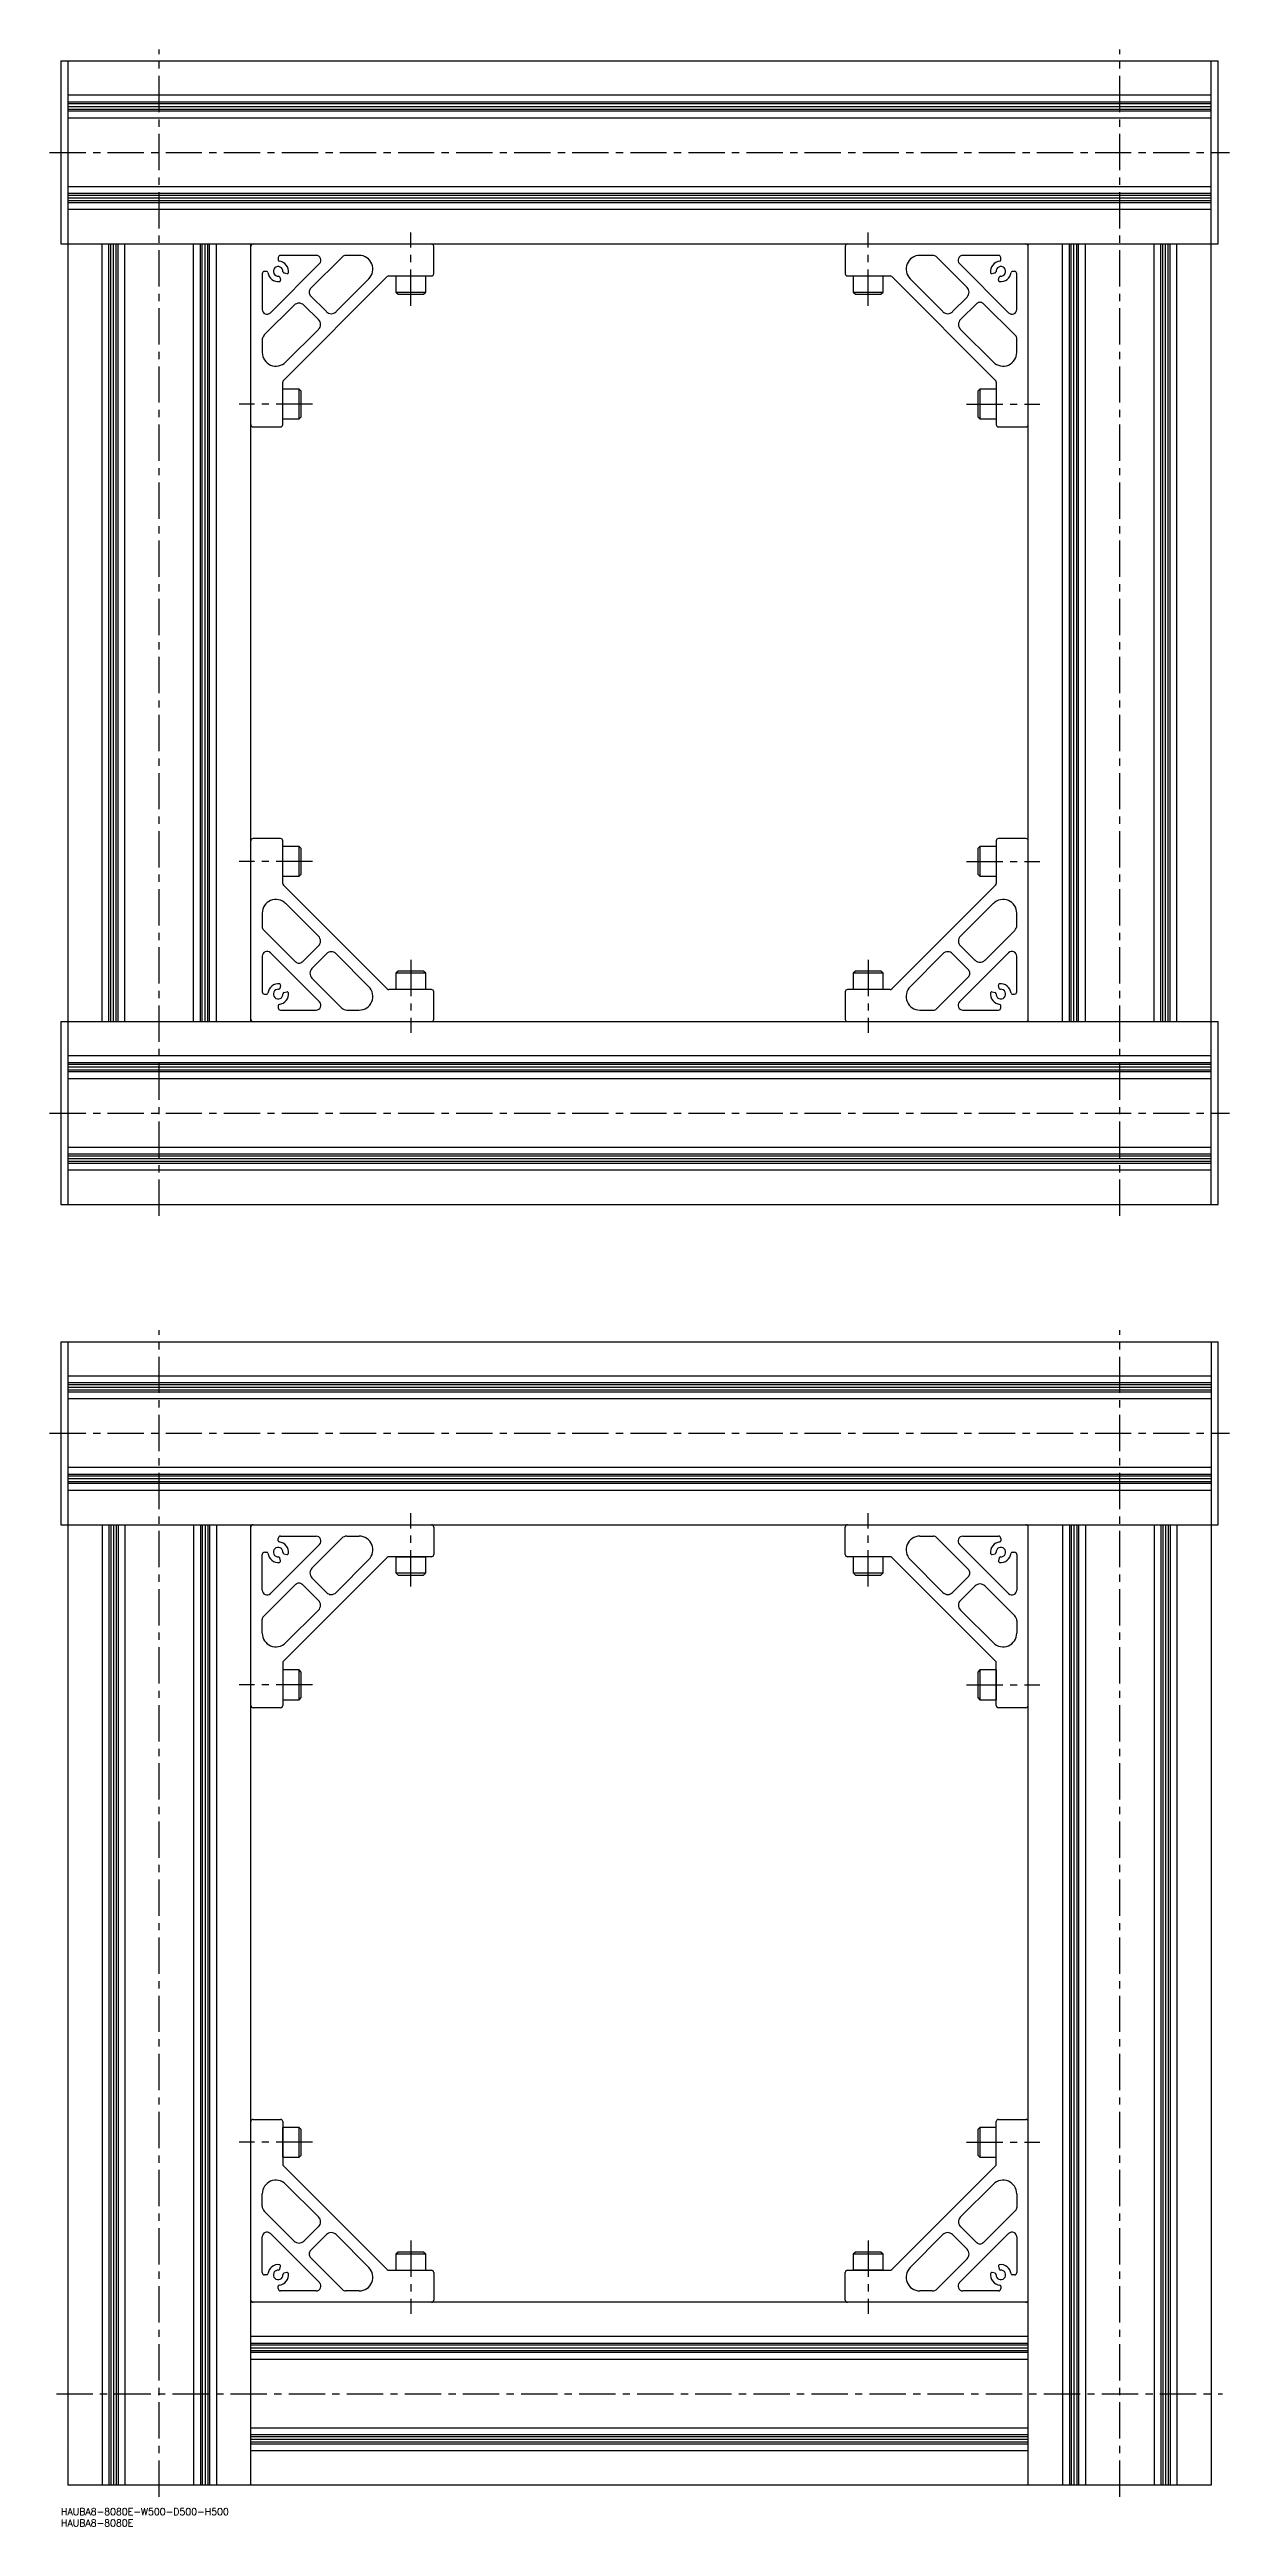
# Model space of a CAD drawing. Extents: x -5 to 1211, y -8 to 1075.
# Drawn here: x -5 to 511, y -8 to 1075 of the extents above; entities that cross this region are included whole.
import ezdxf

# ---------------------------------------------------------------- set-up
doc = ezdxf.new("R2010")
doc.units = 0
doc.header["$LTSCALE"] = 0.5
doc.linetypes.add('CENTER', pattern=[50.8, 31.75, -6.35, 6.35, -6.35])
for name, color, linetype in [('MSM_CENTER', 1, 'CENTER'), ('MSM_CONTINUOUS', 7, 'CONTINUOUS'), ('MSM_PART_NUMBER', 7, 'CONTINUOUS')]:
    doc.layers.add(name, color=color, linetype=linetype)
doc.styles.get("Standard").update_dxf_attribs({"font": 'txt.shx', "height": 3, "bigfont": 'bigfont.shx'})

# ---------------------------------------------------------------- blocks, each defined once
blk = doc.blocks.new('*U8')
at = {"layer": 'MSM_PART_NUMBER'}
blk.add_text('HAUBA8-8080E-W500-D500-H500', height=3, dxfattribs=at).set_placement((0, -3))
blk = doc.blocks.new('*U9')
at = {"layer": 'MSM_PART_NUMBER'}
blk.add_text('HAUBA8-8080E', height=3, dxfattribs=at).set_placement((0, -8))

msp = doc.modelspace()

# ---------------------------------------------------------------- linework, layer by layer
at = {"layer": 'MSM_CENTER'}
for p, q in [((43, 565), (43, 1075)), ((463, 565), (463, 1075)), ((-5, 1030), (511, 1030)), ((153, 963), (153, 995)), ((353, 963), (353, 995)), ((110, 920), (78, 920)), ((396, 920), (428, 920)), ((110, 720), (78, 720)), ((396, 720), (428, 720)), ((153, 677), (153, 645)), ((353, 677), (353, 645)), ((-5, 610), (511, 610)), ((43, 5), (43, 515)), ((463, 5), (463, 515)), ((-5, 470), (511, 470)), ((153, 403), (153, 435)), ((353, 403), (353, 435)), ((110, 360), (78, 360)), ((396, 360), (428, 360)), ((110, 160), (78, 160)), ((396, 160), (428, 160)), ((153, 117), (153, 85)), ((353, 117), (353, 85)), ((-2, 50), (508, 50))]:
    msp.add_line(p, q, dxfattribs=at)
at = {"layer": 'MSM_CONTINUOUS'}
for p, q in [((0, 1070), (506, 1070)), ((0, 1070), (0, 990)), ((3, 1070), (3, 570)), ((503, 570), (503, 1070)), ((506, 990), (506, 1070)), ((503, 1055), (3, 1055)), ((503, 1052), (3, 1052)), ((503, 1051.2), (3, 1051.2)), ((503, 1050), (3, 1050)), ((503, 1048.8), (3, 1048.8)), ((503, 1048), (3, 1048)), ((503, 1045), (3, 1045)), ((503, 1015), (3, 1015)), ((503, 1012), (3, 1012)), ((503, 1011.2), (3, 1011.2)), ((503, 1010), (3, 1010)), ((503, 1008.8), (3, 1008.8)), ((503, 1008), (3, 1008)), ((503, 1005), (3, 1005)), ((0, 990), (506, 990)), ((18, 650), (18, 990)), ((21, 650), (21, 990)), ((21.8, 650), (21.8, 990)), ((23, 650), (23, 990)), ((24.2, 650), (24.2, 990)), ((25, 650), (25, 990)), ((28, 650), (28, 990)), ((58, 650), (58, 990)), ((61, 650), (61, 990)), ((61.8, 650), (61.8, 990)), ((63, 650), (63, 990)), ((64.2, 650), (64.2, 990)), ((65, 650), (65, 990)), ((68, 650), (68, 990)), ((83, 650), (83, 990)), ((163, 977), (163, 989)), ((343, 989), (343, 977)), ((423, 650), (423, 990)), ((438, 650), (438, 990)), ((441, 650), (441, 990)), ((441.8, 650), (441.8, 990)), ((443, 650), (443, 990)), ((444.2, 650), (444.2, 990)), ((445, 650), (445, 990)), ((448, 650), (448, 990)), ((478, 650), (478, 990)), ((481, 650), (481, 990)), ((481.8, 650), (481.8, 990)), ((483, 650), (483, 990)), ((484.2, 650), (484.2, 990)), ((485, 650), (485, 990)), ((488, 650), (488, 990)), ((88, 977), (88, 961.4)), ((90, 978), (89, 978)), ((91.6, 959.9), (113.1, 981.4)), ((95, 984), (95, 983)), ((95.7, 975.5), (96, 974.2)), ((111.6, 985), (96, 985)), ((97.3, 930.3), (142.7, 975.7)), ((98.8, 977), (97.5, 977.3)), ((123.1, 984.4), (109, 970.3)), ((120.4, 960.4), (134.7, 974.8)), ((130.4, 985), (124.5, 985)), ((143.4, 976), (162, 976)), ((146.5, 976), (146.5, 968.9)), ((159.5, 968.9), (159.5, 976)), ((344, 976), (362.6, 976)), ((346.5, 976), (346.5, 968.9)), ((346.5, 976), (359.5, 976)), ((359.5, 968.9), (359.5, 976)), ((363.3, 975.7), (408.7, 930.3)), ((371.3, 974.8), (385.6, 960.4)), ((381, 985), (375.6, 985)), ((396.3, 971), (383.2, 984.1)), ((392.9, 981.4), (414.4, 959.9)), ((410, 985), (394.4, 985)), ((408.5, 977.3), (407.2, 977)), ((410, 974.2), (410.3, 975.5)), ((411, 983), (411, 984)), ((417, 978), (416, 978)), ((418, 961.4), (418, 977)), ((109, 967.5), (116.1, 960.4)), ((146.5, 968.9), (147.4, 968)), ((146.5, 968.9), (159.5, 968.9)), ((147.4, 968), (158.6, 968)), ((158.6, 968), (159.5, 968.9)), ((346.5, 968.9), (347.4, 968)), ((346.5, 968.9), (359.5, 968.9)), ((347.4, 968), (358.6, 968)), ((358.6, 968), (359.5, 968.9)), ((389.9, 960.4), (396.3, 966.8)), ((400.5, 964), (393.4, 956.9)), ((417.4, 949.9), (403.3, 964)), ((102, 963.3), (88.9, 950.2)), ((112.6, 956.9), (106.2, 963.3)), ((88, 948), (88, 942.6)), ((98.2, 938.3), (112.6, 952.6)), ((393.4, 952.6), (407.8, 938.3)), ((418, 942.6), (418, 948.5)), ((97, 911), (97, 929.6)), ((104.1, 926.5), (97, 926.5)), ((97, 913.5), (97, 926.5)), ((105, 925.6), (104.1, 926.5)), ((104.1, 913.5), (104.1, 926.5)), ((105, 914.4), (105, 925.6)), ((401.9, 926.5), (401, 925.6)), ((401, 925.6), (401, 914.4)), ((409, 926.5), (401.9, 926.5)), ((401.9, 926.5), (401.9, 913.5)), ((409, 929.6), (409, 911)), ((84, 910), (96, 910)), ((97, 913.5), (104.1, 913.5)), ((104.1, 913.5), (105, 914.4)), ((401, 914.4), (401.9, 913.5)), ((401.9, 913.5), (409, 913.5)), ((410, 910), (422, 910)), ((96, 730), (84, 730)), ((97, 710.4), (97, 729)), ((104.1, 726.5), (97, 726.5)), ((105, 725.6), (104.1, 726.5)), ((104.1, 713.5), (104.1, 726.5)), ((105, 714.4), (105, 725.6)), ((401.9, 726.5), (401, 725.6)), ((401, 725.6), (401, 714.4)), ((409, 726.5), (401.9, 726.5)), ((401.9, 726.5), (401.9, 713.5)), ((409, 729), (409, 710.4)), ((409, 726.5), (409, 713.5)), ((422, 730), (410, 730)), ((97, 713.5), (104.1, 713.5)), ((142.7, 664.3), (97.3, 709.7)), ((104.1, 713.5), (105, 714.4)), ((408.7, 709.7), (363.3, 664.3)), ((401, 714.4), (401.9, 713.5)), ((401.9, 713.5), (409, 713.5)), ((88, 697.4), (88, 691.5)), ((112.6, 687.4), (98.2, 701.7)), ((407.8, 701.7), (393.4, 687.4)), ((418, 692), (418, 697.4)), ((88.6, 690.1), (102.7, 676)), ((105.5, 676), (112.6, 683.1)), ((393.4, 683.1), (399.8, 676.7)), ((404, 676.7), (417.1, 689.8)), ((88, 678.6), (88, 663)), ((113.1, 658.6), (91.6, 680.1)), ((116.1, 679.6), (109.7, 673.2)), ((134.7, 665.2), (120.4, 679.6)), ((147.4, 672), (146.5, 671.1)), ((158.6, 672), (147.4, 672)), ((159.5, 671.1), (158.6, 672)), ((347.4, 672), (346.5, 671.1)), ((358.6, 672), (347.4, 672)), ((359.5, 671.1), (358.6, 672)), ((385.6, 679.6), (371.3, 665.2)), ((397, 672.5), (389.9, 679.6)), ((414.4, 680.1), (392.9, 658.6)), ((418, 663), (418, 678.6)), ((89, 662), (90, 662)), ((96, 665.8), (95.7, 664.5)), ((97.5, 662.7), (98.8, 663)), ((109.7, 669), (122.8, 655.9)), ((162, 664), (143.4, 664)), ((146.5, 671.1), (146.5, 664)), ((159.5, 671.1), (146.5, 671.1)), ((159.5, 664), (146.5, 664)), ((159.5, 664), (159.5, 671.1)), ((163, 651), (163, 663)), ((343, 663), (343, 651)), ((362.6, 664), (344, 664)), ((346.5, 671.1), (346.5, 664)), ((359.5, 671.1), (346.5, 671.1)), ((359.5, 664), (359.5, 671.1)), ((382.9, 655.6), (397, 669.7)), ((407.2, 663), (408.5, 662.7)), ((410.3, 664.5), (410, 665.8)), ((416, 662), (417, 662)), ((0, 650), (506, 650)), ((0, 650), (0, 570)), ((95, 657), (95, 656)), ((96, 655), (111.6, 655)), ((125, 655), (130.4, 655)), ((375.6, 655), (381.5, 655)), ((394.4, 655), (410, 655)), ((411, 656), (411, 657)), ((506, 570), (506, 650)), ((503, 635), (3, 635)), ((503, 632), (3, 632)), ((503, 631.2), (3, 631.2)), ((503, 630), (3, 630)), ((503, 628.8), (3, 628.8)), ((503, 628), (3, 628)), ((503, 625), (3, 625)), ((503, 595), (3, 595)), ((503, 592), (3, 592)), ((503, 591.2), (3, 591.2)), ((503, 590), (3, 590)), ((503, 588.8), (3, 588.8)), ((503, 588), (3, 588)), ((503, 585), (3, 585)), ((0, 570), (506, 570)), ((0, 510), (506, 510)), ((0, 510), (0, 430)), ((3, 510), (3, 10)), ((503, 510), (503, 10)), ((506, 430), (506, 510)), ((503, 495), (3, 495)), ((503, 492), (3, 492)), ((503, 491.2), (3, 491.2)), ((503, 490), (3, 490)), ((503, 488.8), (3, 488.8)), ((503, 488), (3, 488)), ((503, 485), (3, 485)), ((503, 455), (3, 455)), ((503, 452), (3, 452)), ((503, 451.2), (3, 451.2)), ((503, 450), (3, 450)), ((503, 448.8), (3, 448.8)), ((503, 448), (3, 448)), ((503, 445), (3, 445)), ((0, 430), (506, 430)), ((18, 430), (18, 10)), ((21, 430), (21, 10)), ((21.8, 430), (21.8, 10)), ((23, 430), (23, 10)), ((24.2, 430), (24.2, 10)), ((25, 430), (25, 10)), ((28, 430), (28, 10)), ((58, 430), (58, 10)), ((61, 430), (61, 10)), ((61.8, 430), (61.8, 10)), ((63, 430), (63, 10)), ((64.2, 430), (64.2, 10)), ((65, 430), (65, 10)), ((68, 430), (68, 10)), ((83, 10), (83, 430)), ((95, 423), (95, 424)), ((96, 425), (111.6, 425)), ((109.7, 411), (122.8, 424.1)), ((125, 425), (130.4, 425)), ((163, 429), (163, 417)), ((343, 417), (343, 429)), ((375.6, 425), (381.5, 425)), ((382.9, 424.4), (397, 410.3)), ((394.4, 425), (410, 425)), ((411, 424), (411, 423)), ((423, 10), (423, 430)), ((438, 430), (438, 10)), ((441, 430), (441, 10)), ((441.8, 430), (441.8, 10)), ((443, 430), (443, 10)), ((444.2, 430), (444.2, 10)), ((445, 430), (445, 10)), ((448, 430), (448, 10)), ((478, 430), (478, 10)), ((481, 430), (481, 10)), ((481.8, 430), (481.8, 10)), ((483, 430), (483, 10)), ((484.2, 430), (484.2, 10)), ((485, 430), (485, 10)), ((488, 430), (488, 10)), ((88, 401.4), (88, 417)), ((89, 418), (90, 418)), ((113.1, 421.4), (91.6, 399.9)), ((96, 414.2), (95.7, 415.5)), ((142.7, 415.7), (97.3, 370.3)), ((97.5, 417.3), (98.8, 417)), ((134.7, 414.8), (120.4, 400.4)), ((162, 416), (143.4, 416)), ((146.5, 416), (146.5, 408.9)), ((146.5, 416), (159.5, 416)), ((159.5, 408.9), (159.5, 416)), ((362.6, 416), (344, 416)), ((346.5, 416), (346.5, 408.9)), ((359.5, 408.9), (359.5, 416)), ((408.7, 370.3), (363.3, 415.7)), ((385.6, 400.4), (371.3, 414.8)), ((414.4, 399.9), (392.9, 421.4)), ((407.2, 417), (408.5, 417.3)), ((410.3, 415.5), (410, 414.2)), ((416, 418), (417, 418)), ((418, 417), (418, 401.4)), ((88.6, 389.9), (102.7, 404)), ((105.5, 404), (112.6, 396.9)), ((116.1, 400.4), (109.7, 406.8)), ((146.5, 408.9), (147.4, 408)), ((146.5, 408.9), (159.5, 408.9)), ((147.4, 408), (158.6, 408)), ((158.6, 408), (159.5, 408.9)), ((346.5, 408.9), (347.4, 408)), ((346.5, 408.9), (359.5, 408.9)), ((347.4, 408), (358.6, 408)), ((358.6, 408), (359.5, 408.9)), ((397, 407.5), (389.9, 400.4)), ((393.4, 396.9), (399.8, 403.3)), ((404, 403.3), (417.1, 390.2)), ((112.6, 392.6), (98.2, 378.3)), ((407.8, 378.3), (393.4, 392.6)), ((88, 382.6), (88, 388.5)), ((418, 388), (418, 382.6)), ((97, 369.6), (97, 351)), ((409, 351), (409, 369.6)), ((104.1, 366.5), (97, 366.5)), ((105, 365.6), (104.1, 366.5)), ((104.1, 353.5), (104.1, 366.5)), ((105, 354.4), (105, 365.6)), ((401.9, 366.5), (401, 365.6)), ((401, 365.6), (401, 354.4)), ((409, 366.5), (401.9, 366.5)), ((401.9, 366.5), (401.9, 353.5)), ((409, 366.5), (409, 353.5)), ((96, 350), (84, 350)), ((97, 353.5), (104.1, 353.5)), ((104.1, 353.5), (105, 354.4)), ((401, 354.4), (401.9, 353.5)), ((401.9, 353.5), (409, 353.5)), ((422, 350), (410, 350)), ((84, 170), (96, 170)), ((97, 169), (97, 150.4)), ((104.1, 166.5), (97, 166.5)), ((97, 153.5), (97, 166.5)), ((105, 165.6), (104.1, 166.5)), ((104.1, 153.5), (104.1, 166.5)), ((105, 154.4), (105, 165.6)), ((401.9, 166.5), (401, 165.6)), ((401, 165.6), (401, 154.4)), ((409, 166.5), (401.9, 166.5)), ((401.9, 166.5), (401.9, 153.5)), ((409, 150.4), (409, 169)), ((410, 170), (422, 170)), ((97, 153.5), (104.1, 153.5)), ((104.1, 153.5), (105, 154.4)), ((401, 154.4), (401.9, 153.5)), ((401.9, 153.5), (409, 153.5)), ((97.3, 149.7), (142.7, 104.3)), ((98.2, 141.7), (112.6, 127.4)), ((363.3, 104.3), (408.7, 149.7)), ((393.4, 127.4), (407.8, 141.7)), ((88, 132), (88, 137.4)), ((417.4, 130.1), (403.3, 116)), ((418, 137.4), (418, 131.5)), ((102, 116.7), (88.9, 129.8)), ((91.6, 120.1), (113.1, 98.6)), ((112.6, 123.1), (106.2, 116.7)), ((109, 112.5), (116.1, 119.6)), ((120.4, 119.6), (134.7, 105.2)), ((371.3, 105.2), (385.6, 119.6)), ((389.9, 119.6), (396.3, 113.2)), ((392.9, 98.6), (414.4, 120.1)), ((400.5, 116), (393.4, 123.1)), ((88, 103), (88, 118.6)), ((123.1, 95.6), (109, 109.7)), ((147.4, 112), (146.5, 111.1)), ((146.5, 111.1), (146.5, 104)), ((159.5, 111.1), (146.5, 111.1)), ((158.6, 112), (147.4, 112)), ((159.5, 111.1), (158.6, 112)), ((159.5, 104), (159.5, 111.1)), ((347.4, 112), (346.5, 111.1)), ((346.5, 111.1), (346.5, 104)), ((359.5, 111.1), (346.5, 111.1)), ((358.6, 112), (347.4, 112)), ((359.5, 111.1), (358.6, 112)), ((359.5, 104), (359.5, 111.1)), ((396.3, 109), (383.2, 95.9)), ((418, 118.6), (418, 103)), ((90, 102), (89, 102)), ((95.7, 104.5), (96, 105.8)), ((98.8, 103), (97.5, 102.7)), ((143.4, 104), (162, 104)), ((163, 103), (163, 91)), ((343, 91), (343, 103)), ((344, 104), (362.6, 104)), ((359.5, 104), (346.5, 104)), ((408.5, 102.7), (407.2, 103)), ((410, 105.8), (410.3, 104.5)), ((417, 102), (416, 102)), ((423, 90), (83, 90)), ((95, 96), (95, 97)), ((111.6, 95), (96, 95)), ((130.4, 95), (124.5, 95)), ((381, 95), (375.6, 95)), ((410, 95), (394.4, 95)), ((411, 97), (411, 96)), ((423, 75), (83, 75)), ((423, 72), (83, 72)), ((423, 71.2), (83, 71.2)), ((423, 70), (83, 70)), ((423, 68.8), (83, 68.8)), ((423, 68), (83, 68)), ((423, 65), (83, 65)), ((423, 35), (83, 35)), ((423, 32), (83, 32)), ((423, 31.2), (83, 31.2)), ((423, 30), (83, 30)), ((423, 28.8), (83, 28.8)), ((423, 28), (83, 28)), ((423, 25), (83, 25)), ((503, 10), (3, 10))]:
    msp.add_line(p, q, dxfattribs=at)
for centre, radius, start, end in [((84, 989), 1, 90, 180), ((162, 989), 1, 0, 90), ((344, 989), 1, 90, 180), ((422, 989), 1, 0, 90), ((89, 977), 1, 90, 180), ((90, 977.5), 0.5, 5.7396, 89.9987), ((95, 978), 4.5, 185.7391, 277.8199), ((95, 978), 2.1, 356.0879, 273.9134), ((96, 984), 1, 90, 180), ((95.5, 983), 0.5, 179.9984, 264.2635), ((95.2, 975.4), 0.5, 14.9999, 93.9134), ((95, 978), 4.5, 352.1807, 84.2603), ((97.6, 977.8), 0.5, 176.0879, 255.0001), ((99, 977.5), 0.5, 255.0014, 352.1789), ((111.6, 982.9), 2.1, 315, 90), ((124.5, 983), 2, 90.0011, 135.0008), ((130.4, 979), 6, 315, 90), ((143.4, 975), 1, 89.9986, 134.9989), ((162, 977), 1, 269.9979, 0), ((344, 977), 1, 180, 270), ((362.6, 975), 1, 45.0005, 90.0008), ((375.6, 979), 6, 90.0001, 225), ((381, 982), 3, 45.0002, 90.0002), ((394.4, 982.9), 2.1, 90, 225), ((411, 978), 4.5, 95.7391, 187.8199), ((407, 977.5), 0.5, 187.8225, 284.9997), ((408.4, 977.8), 0.5, 284.9999, 3.9134), ((411, 978), 2.1, 266.0879, 183.9134), ((410, 984), 1, 0, 90), ((410.8, 975.4), 0.5, 86.0879, 165.0001), ((411, 978), 4.5, 262.1807, 354.2603), ((410.5, 983), 0.5, 275.7396, 359.9987), ((416, 977.5), 0.5, 89.9984, 174.2635), ((417, 977), 1, 0, 90), ((95.5, 974), 0.5, 277.8225, 14.9997), ((104.1, 961.1), 3, 45.0001, 135.0001), ((110.5, 968.9), 2, 134.9992, 225.0012), ((394.1, 968.9), 3, 315.0001, 45.0001), ((401.9, 962.5), 2, 44.9992, 135.0012), ((410.5, 974), 0.5, 165.0014, 262.1789), ((90.1, 961.4), 2.1, 180, 315), ((110.5, 954.8), 3, 315.0005, 44.9993), ((118.2, 962.5), 3, 225.0001, 315.0002), ((387.8, 962.5), 3, 225.0005, 314.9993), ((395.5, 954.8), 3, 135.0001, 225.0002), ((415.9, 961.4), 2.1, 225, 0), ((91, 948), 3, 135.0002, 180.0002), ((94, 942.6), 6, 180.0001, 315), ((412, 942.6), 6, 225, 360), ((416, 948.5), 2, 0.0011, 45.0008), ((98, 929.6), 1, 135.0005, 180.0008), ((408, 929.6), 1, 359.9986, 44.9989), ((84, 911), 1, 180, 270), ((96, 911), 1, 270, 0), ((410, 911), 1, 179.9979, 270), ((422, 911), 1, 270, 0), ((84, 729), 1, 90, 180), ((96, 729), 1, 359.9979, 90), ((410, 729), 1, 90, 180), ((422, 729), 1, 0, 90), ((98, 710.4), 1, 179.9986, 224.9989), ((408, 710.4), 1, 315.0005, 0.0008), ((94, 697.4), 6, 45, 180), ((412, 697.4), 6, 0.0001, 135), ((90, 691.5), 2, 180.0011, 225.0008), ((110.5, 685.2), 3, 315.0001, 45.0002), ((395.5, 685.2), 3, 135.0005, 224.9993), ((415, 692), 3, 315.0002, 0.0002), ((90.1, 678.6), 2.1, 45, 180), ((104.1, 677.5), 2, 224.9992, 315.0012), ((111.9, 671.1), 3, 135.0001, 225.0001), ((118.2, 677.5), 3, 45.0005, 134.9993), ((387.8, 677.5), 3, 45.0001, 135.0002), ((395.5, 671.1), 2, 314.9992, 45.0012), ((401.9, 678.9), 3, 225.0001, 315.0001), ((415.9, 678.6), 2.1, 0, 135), ((89, 663), 1, 180, 270), ((90, 662.5), 0.5, 269.9984, 354.2635), ((95, 662), 4.5, 82.1807, 174.2603), ((95, 662), 2.1, 86.0879, 3.9134), ((95.2, 664.6), 0.5, 266.0879, 345.0001), ((95, 662), 4.5, 275.7391, 7.8199), ((95.5, 666), 0.5, 345.0014, 82.1789), ((97.6, 662.2), 0.5, 104.9999, 183.9134), ((99, 662.5), 0.5, 7.8225, 104.9997), ((130.4, 661), 6, 270.0001, 45), ((143.4, 665), 1, 225.0005, 270.0008), ((162, 663), 1, 0, 90), ((344, 663), 1, 89.9979, 180), ((362.6, 665), 1, 269.9986, 314.9989), ((375.6, 661), 6, 135, 270), ((407, 662.5), 0.5, 75.0014, 172.1789), ((411, 662), 4.5, 172.1807, 264.2603), ((408.4, 662.2), 0.5, 356.0879, 75.0001), ((411, 662), 2.1, 176.0879, 93.9134), ((410.5, 666), 0.5, 97.8225, 194.9997), ((410.8, 664.6), 0.5, 194.9999, 273.9134), ((411, 662), 4.5, 5.7391, 97.8199), ((416, 662.5), 0.5, 185.7396, 269.9987), ((417, 663), 1, 270, 0), ((84, 651), 1, 180, 270), ((95.5, 657), 0.5, 95.7396, 179.9987), ((96, 656), 1, 180, 270), ((111.6, 657.1), 2.1, 270, 45), ((125, 658), 3, 225.0002, 270.0002), ((162, 651), 1, 270, 0), ((344, 651), 1, 180, 270), ((381.5, 657), 2, 270.0011, 315.0008), ((394.4, 657.1), 2.1, 135, 270), ((410, 656), 1, 270, 0), ((410.5, 657), 0.5, 359.9984, 84.2635), ((422, 651), 1, 270, 0), ((84, 429), 1, 90, 180), ((96, 424), 1, 90, 180), ((95.5, 423), 0.5, 180.0013, 264.2604), ((95, 418), 4.5, 352.1801, 84.2609), ((111.6, 422.9), 2.1, 315, 90), ((125, 422), 3, 89.9998, 134.9998), ((130.4, 419), 6, 315, 89.9999), ((162, 429), 1, 0, 90), ((344, 429), 1, 90, 180), ((375.6, 419), 6, 90, 225), ((381.5, 423), 2, 44.9992, 89.9989), ((394.4, 422.9), 2.1, 90, 225), ((411, 418), 4.5, 95.7397, 187.8193), ((410, 424), 1, 0, 90), ((410.5, 423), 0.5, 275.7365, 0.0016), ((422, 429), 1, 0, 90), ((89, 417), 1, 90, 180), ((90, 417.5), 0.5, 5.7365, 90.0016), ((95, 418), 4.5, 185.7397, 277.8193), ((95, 418), 2.1, 356.0866, 273.9121), ((95.2, 415.4), 0.5, 14.9999, 93.9121), ((95.5, 414), 0.5, 277.8211, 14.9986), ((97.6, 417.8), 0.5, 176.0866, 255.0001), ((99, 417.5), 0.5, 255.0003, 352.1775), ((143.4, 415), 1, 89.9992, 134.9995), ((162, 417), 1, 270, 0), ((344, 417), 1, 180, 270.0021), ((362.6, 415), 1, 45.0011, 90.0014), ((407, 417.5), 0.5, 187.8211, 284.9986), ((408.4, 417.8), 0.5, 284.9999, 3.9121), ((411, 418), 2.1, 266.0866, 183.9121), ((410.5, 414), 0.5, 165.0003, 262.1775), ((410.8, 415.4), 0.5, 86.0866, 165.0001), ((411, 418), 4.5, 262.1801, 354.2609), ((416, 417.5), 0.5, 90.0013, 174.2604), ((417, 417), 1, 0, 90), ((90.1, 401.4), 2.1, 180, 315), ((104.1, 402.5), 2, 44.9988, 135.0008), ((111.9, 408.9), 3, 134.9999, 224.9999), ((395.5, 408.9), 2, 314.9988, 45.0008), ((401.9, 401.1), 3, 44.9999, 134.9999), ((415.9, 401.4), 2.1, 225, 0), ((110.5, 394.8), 3, 314.9998, 44.9999), ((118.2, 402.5), 3, 225.0007, 314.9995), ((387.8, 402.5), 3, 224.9998, 314.9999), ((395.5, 394.8), 3, 135.0007, 224.9995), ((415, 388), 3, 359.9998, 44.9998), ((90, 388.5), 2, 134.9992, 179.9989), ((94, 382.6), 6, 180, 315), ((412, 382.6), 6, 225, 359.9999), ((98, 369.6), 1, 135.0011, 180.0014), ((408, 369.6), 1, 359.9992, 44.9995), ((84, 351), 1, 180, 270), ((96, 351), 1, 270, 0.0021), ((410, 351), 1, 180, 270), ((422, 351), 1, 270, 0), ((84, 169), 1, 90, 180), ((96, 169), 1, 0, 90), ((410, 169), 1, 90, 180.0021), ((422, 169), 1, 0, 90), ((94, 137.4), 6, 45, 179.9999), ((98, 150.4), 1, 179.9992, 224.9995), ((412, 137.4), 6, 0, 135), ((408, 150.4), 1, 315.0011, 0.0014), ((91, 132), 3, 179.9998, 224.9998), ((416, 131.5), 2, 314.9992, 359.9989), ((90.1, 118.6), 2.1, 45, 180), ((110.5, 125.2), 3, 315.0007, 44.9995), ((118.2, 117.5), 3, 44.9998, 134.9999), ((387.8, 117.5), 3, 45.0007, 134.9995), ((395.5, 125.2), 3, 134.9998, 224.9999), ((415.9, 118.6), 2.1, 0, 135), ((104.1, 118.9), 3, 224.9999, 314.9999), ((110.5, 111.1), 2, 134.9988, 225.0008), ((394.1, 111.1), 3, 314.9999, 44.9999), ((401.9, 117.5), 2, 224.9988, 315.0008), ((89, 103), 1, 180, 270), ((90, 102.5), 0.5, 270.0013, 354.2604), ((95, 102), 4.5, 82.1801, 174.2609), ((95, 102), 2.1, 86.0866, 3.9121), ((95.5, 97), 0.5, 95.7365, 180.0016), ((95.2, 104.6), 0.5, 266.0866, 345.0001), ((95, 102), 4.5, 275.7397, 7.8193), ((95.5, 106), 0.5, 345.0003, 82.1775), ((97.6, 102.2), 0.5, 104.9999, 183.9121), ((99, 102.5), 0.5, 7.8211, 104.9986), ((111.6, 97.1), 2.1, 270, 45), ((130.4, 101), 6, 270, 45), ((143.4, 105), 1, 225.0011, 270.0014), ((162, 103), 1, 0, 90.0021), ((344, 103), 1, 90, 180), ((362.6, 105), 1, 269.9992, 314.9995), ((375.6, 101), 6, 135, 269.9999), ((394.4, 97.1), 2.1, 135, 270), ((407, 102.5), 0.5, 75.0003, 172.1775), ((411, 102), 4.5, 172.1801, 264.2609), ((408.4, 102.2), 0.5, 356.0866, 75.0001), ((411, 102), 2.1, 176.0866, 93.9121), ((410.5, 106), 0.5, 97.8211, 194.9986), ((410.8, 104.6), 0.5, 194.9999, 273.9121), ((411, 102), 4.5, 5.7397, 97.8193), ((410.5, 97), 0.5, 0.0013, 84.2604), ((416, 102.5), 0.5, 185.7365, 270.0016), ((417, 103), 1, 270, 0), ((84, 91), 1, 180, 270), ((96, 96), 1, 180, 270), ((124.5, 97), 2, 224.9992, 269.9989), ((162, 91), 1, 270, 0), ((344, 91), 1, 180, 270), ((381, 98), 3, 269.9998, 314.9998), ((410, 96), 1, 270, 0), ((422, 91), 1, 270, 0)]:
    msp.add_arc(centre, radius, start, end, dxfattribs=at)

# ---------------------------------------------------------------- block references
for name in ['*U8', '*U9']:
    msp.add_blockref(name, (0, 0), dxfattribs=at)

doc.saveas('drawing.dxf')
